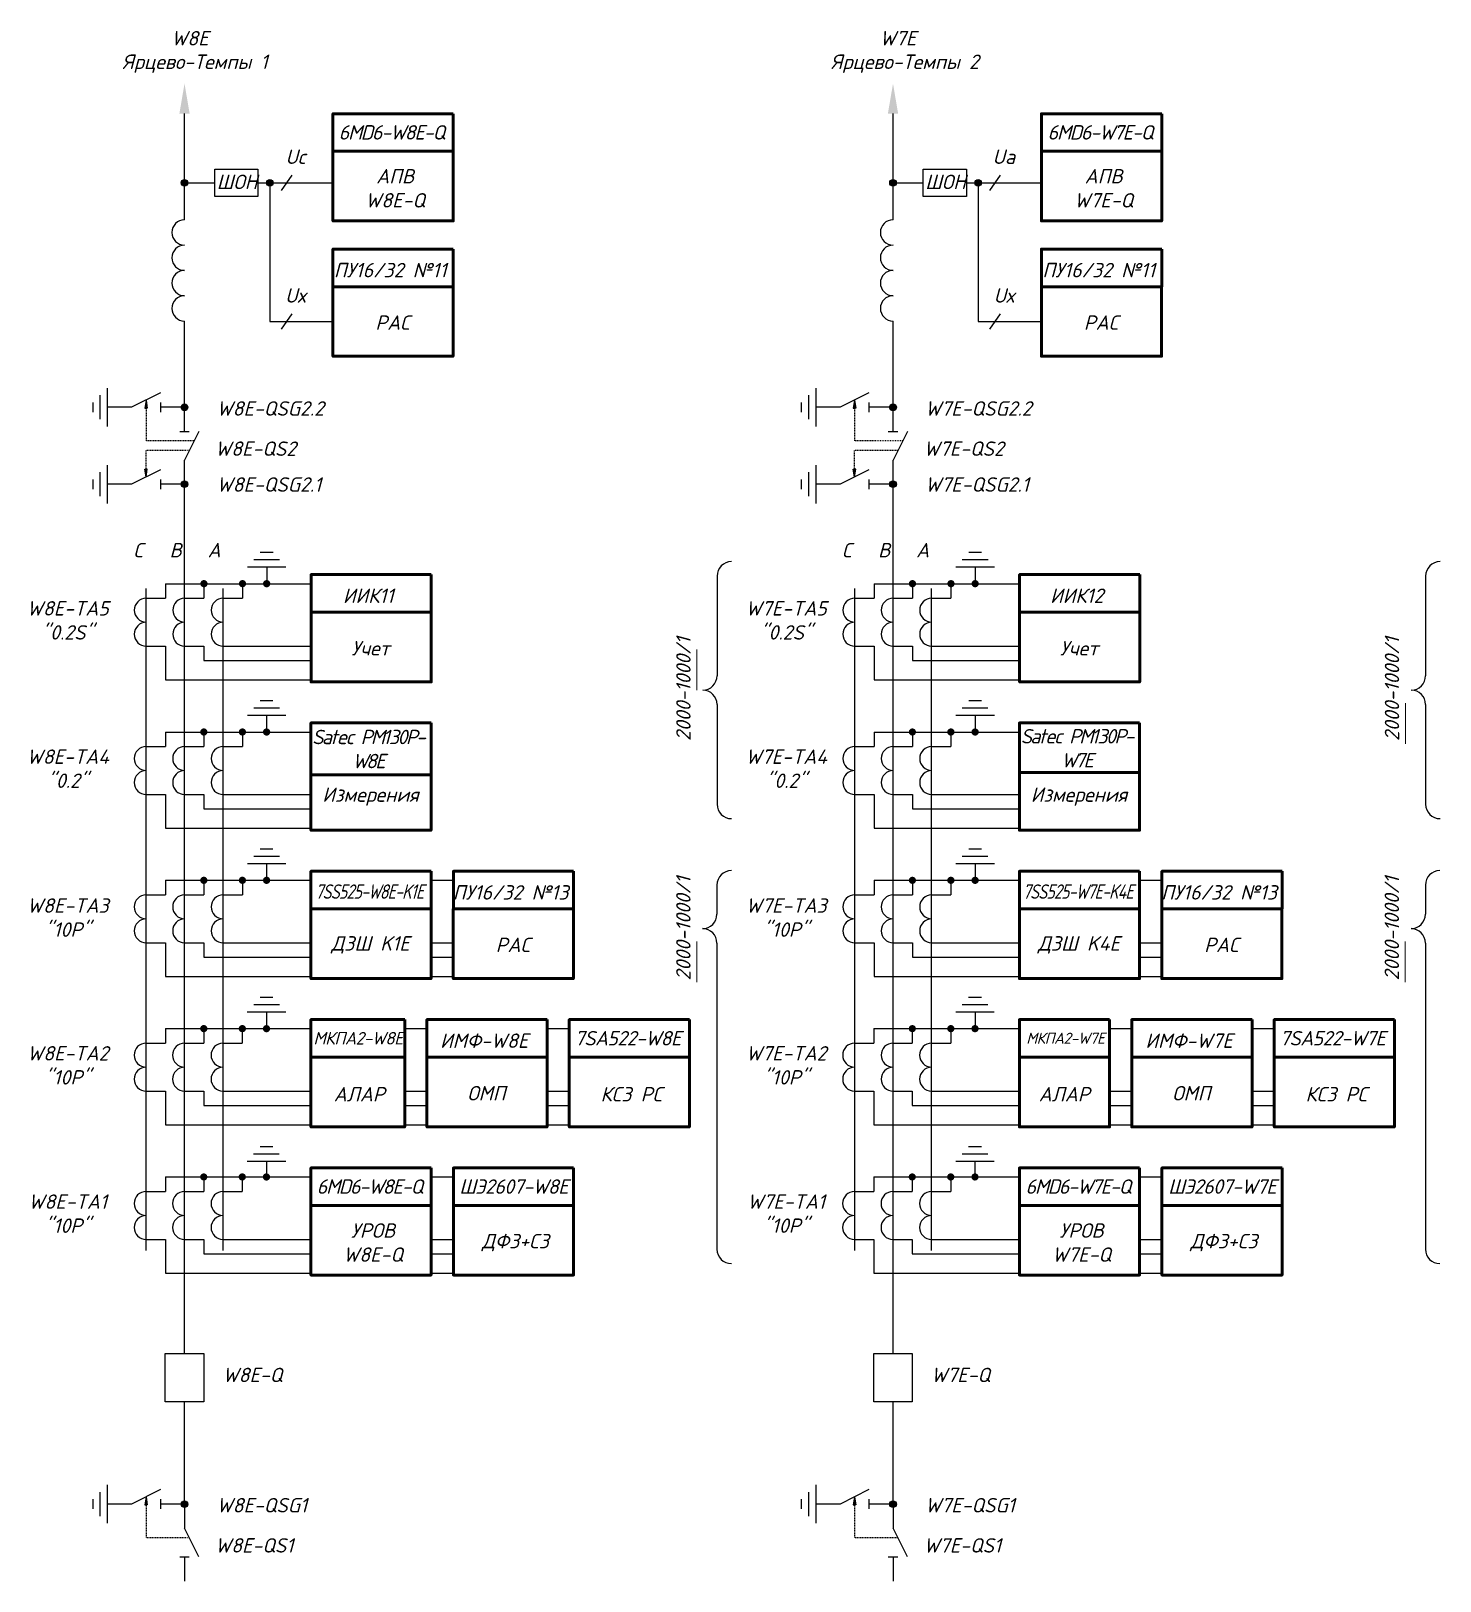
# Model space of a CAD drawing. Header units: millimetres. Extents: x -4534 to -456, y 3875 to 4716.
# Drawn here: x -3668.5 to -3478.1, y 4034.3 to 4243.9 of the extents above; entities that cross this region are included whole.
import ezdxf
from ezdxf.enums import TextEntityAlignment as Align

# ---------------------------------------------------------------- set-up
doc = ezdxf.new("R2010")
doc.units = ezdxf.units.MM
doc.linetypes.add('HIDDEN2', pattern=[0.1875, 0.125, -0.0625])
for name, color, linetype in [('Измерения АСУТП', 80, 'Continuous'), ('пусков-компл', 7, 'Continuous'), ('РАС АСУТП', 50, 'Continuous')]:
    doc.layers.add(name, color=color, linetype=linetype)
doc.styles.add('ГОСТ 3.0', font='isocpeur.ttf', dxfattribs={"oblique": 15, "height": 3})

# ---------------------------------------------------------------- blocks, each defined once
blk = doc.blocks.new('*U35')
for p, q in [((0, 0), (5, 0)), ((11, 3), (5, 0)), ((11, -1), (11, 1)), ((11, 0), (16, 0))]:
    blk.add_line(p, q)
blk = doc.blocks.new('Точка')
h = blk.add_hatch(color=256)
edge = h.paths.add_edge_path()
edge.add_arc((0, 0), 0.691, 0, 360)
blk.add_circle((0, 0), 0.691)
blk = doc.blocks.new('*U33')
for p, q in [((0, 0), (5, 0)), ((11, 3), (5, 0)), ((11, -1), (11, 1)), ((11, 0), (16, 0))]:
    blk.add_line(p, q)
blk = doc.blocks.new('*U24')
for p, q in [((0, 0), (5, 0)), ((11, 3), (5, 0)), ((11, -1), (11, 1)), ((11, 0), (16, 0))]:
    blk.add_line(p, q)
blk = doc.blocks.new('*U25')
for p, q in [((0, 0), (5, 0)), ((11, 3), (5, 0)), ((11, -1), (11, 1)), ((11, 0), (16, 0))]:
    blk.add_line(p, q)

msp = doc.modelspace()

# ---------------------------------------------------------------- hatches: boundary and pattern name
for points in [[(-3653.15, 4192.88), (-3652.98, 4192.88), (-3652.81, 4192.88), (-3652.98, 4193.97)], [(-3557.38, 4192.88), (-3557.21, 4192.88), (-3557.04, 4192.88), (-3557.21, 4193.97)], [(-3652.98, 4183.57), (-3652.81, 4184.65), (-3652.98, 4184.65), (-3653.15, 4184.65)], [(-3557.21, 4183.57), (-3557.04, 4184.65), (-3557.21, 4184.65), (-3557.38, 4184.65)], [(-3653.15, 4044.62), (-3652.98, 4044.62), (-3652.81, 4044.62), (-3652.98, 4045.71)], [(-3557.38, 4044.62), (-3557.21, 4044.62), (-3557.04, 4044.62), (-3557.21, 4045.71)]]:
    msp.add_hatch(color=0).paths.add_polyline_path(points)

# ---------------------------------------------------------------- linework, layer by layer
at = {"color": 0}
for p, q in [((-3647.78, 4218.34), (-3647.78, 4232.71)), ((-3552.01, 4218.34), (-3552.01, 4232.71)), ((-3634.68, 4222.32), (-3633.25, 4224.36)), ((-3538.91, 4222.32), (-3537.48, 4224.36)), ((-3647.78, 4223.34), (-3643.69, 4223.34)), ((-3637.85, 4223.34), (-3627.71, 4223.34)), ((-3552.01, 4223.34), (-3547.92, 4223.34)), ((-3542.08, 4223.34), (-3531.94, 4223.34)), ((-3647.78, 4192.99), (-3647.78, 4204.66)), ((-3552.01, 4192.99), (-3552.01, 4204.66)), ((-3651.03, 4194.94), (-3654.93, 4192.99)), ((-3555.26, 4194.94), (-3559.16, 4192.99)), ((-3654.93, 4192.99), (-3658.18, 4192.99)), ((-3652.98, 4193.97), (-3653.15, 4192.88)), ((-3653.15, 4192.88), (-3652.98, 4192.88)), ((-3652.98, 4193.97), (-3652.81, 4192.88)), ((-3652.81, 4192.88), (-3652.98, 4192.88)), ((-3651.03, 4193.64), (-3651.03, 4192.34)), ((-3647.78, 4192.99), (-3651.03, 4192.99)), ((-3559.16, 4192.99), (-3562.41, 4192.99)), ((-3557.21, 4193.97), (-3557.38, 4192.88)), ((-3557.38, 4192.88), (-3557.21, 4192.88)), ((-3557.21, 4193.97), (-3557.04, 4192.88)), ((-3557.04, 4192.88), (-3557.21, 4192.88)), ((-3555.26, 4193.64), (-3555.26, 4192.34)), ((-3552.01, 4192.99), (-3555.26, 4192.99)), ((-3651.03, 4184.54), (-3654.93, 4182.59)), ((-3652.98, 4183.57), (-3653.15, 4184.65)), ((-3653.15, 4184.65), (-3652.98, 4184.65)), ((-3652.98, 4183.57), (-3652.81, 4184.65)), ((-3652.81, 4184.65), (-3652.98, 4184.65)), ((-3555.26, 4184.54), (-3559.16, 4182.59)), ((-3557.21, 4183.57), (-3557.38, 4184.65)), ((-3557.38, 4184.65), (-3557.21, 4184.65)), ((-3557.21, 4183.57), (-3557.04, 4184.65)), ((-3557.04, 4184.65), (-3557.21, 4184.65)), ((-3654.93, 4182.59), (-3658.18, 4182.59)), ((-3651.03, 4183.24), (-3651.03, 4181.94)), ((-3647.78, 4182.59), (-3651.03, 4182.59)), ((-3647.78, 4065.07), (-3647.78, 4182.59)), ((-3559.16, 4182.59), (-3562.41, 4182.59)), ((-3555.26, 4183.24), (-3555.26, 4181.94)), ((-3552.01, 4182.59), (-3555.26, 4182.59)), ((-3552.01, 4065.07), (-3552.01, 4182.59)), ((-3636.67, 4171.4), (-3636.67, 4169.15)), ((-3540.9, 4171.4), (-3540.9, 4169.15)), ((-3652.95, 4167.2), (-3650.35, 4167.2)), ((-3647.75, 4167.2), (-3645.15, 4167.2)), ((-3642.55, 4167.2), (-3639.95, 4167.2)), ((-3557.18, 4167.2), (-3554.58, 4167.2)), ((-3551.98, 4167.2), (-3549.38, 4167.2)), ((-3546.78, 4167.2), (-3544.18, 4167.2)), ((-3652.95, 4160.7), (-3650.35, 4160.7)), ((-3650.35, 4160.7), (-3650.35, 4156.16)), ((-3647.75, 4160.7), (-3645.15, 4160.7)), ((-3645.15, 4160.7), (-3645.15, 4158.77)), ((-3642.55, 4160.7), (-3630.69, 4160.7)), ((-3557.18, 4160.7), (-3554.58, 4160.7)), ((-3554.58, 4160.7), (-3554.58, 4156.16)), ((-3551.98, 4160.7), (-3549.38, 4160.7)), ((-3549.38, 4160.7), (-3549.38, 4158.77)), ((-3546.78, 4160.7), (-3534.92, 4160.7)), ((-3650.35, 4156.16), (-3630.69, 4156.16)), ((-3554.58, 4156.16), (-3534.92, 4156.16)), ((-3636.68, 4151.35), (-3636.68, 4149.1)), ((-3540.91, 4151.35), (-3540.91, 4149.1)), ((-3652.96, 4147.15), (-3650.36, 4147.15)), ((-3647.76, 4147.15), (-3645.16, 4147.15)), ((-3642.56, 4147.15), (-3639.96, 4147.15)), ((-3557.18, 4147.15), (-3554.58, 4147.15)), ((-3551.99, 4147.15), (-3549.39, 4147.15)), ((-3546.78, 4147.15), (-3544.18, 4147.15)), ((-3652.96, 4140.65), (-3650.36, 4140.65)), ((-3650.36, 4140.65), (-3650.36, 4136.11)), ((-3647.76, 4140.65), (-3645.16, 4140.65)), ((-3645.16, 4140.65), (-3645.16, 4138.72)), ((-3642.56, 4140.65), (-3630.7, 4140.65)), ((-3557.18, 4140.65), (-3554.58, 4140.65)), ((-3554.58, 4140.65), (-3554.58, 4136.11)), ((-3551.99, 4140.65), (-3549.39, 4140.65)), ((-3549.39, 4140.65), (-3549.39, 4138.72)), ((-3546.78, 4140.65), (-3534.93, 4140.65)), ((-3650.36, 4136.11), (-3630.7, 4136.11)), ((-3554.58, 4136.11), (-3534.93, 4136.11)), ((-3636.68, 4131.3), (-3636.68, 4129.05)), ((-3540.91, 4131.3), (-3540.91, 4129.05)), ((-3652.96, 4127.1), (-3650.36, 4127.1)), ((-3647.76, 4127.1), (-3645.16, 4127.1)), ((-3642.56, 4127.1), (-3639.96, 4127.1)), ((-3557.18, 4127.1), (-3554.58, 4127.1)), ((-3551.99, 4127.1), (-3549.39, 4127.1)), ((-3546.78, 4127.1), (-3544.18, 4127.1)), ((-3652.96, 4120.6), (-3650.36, 4120.6)), ((-3650.36, 4120.6), (-3650.36, 4116.06)), ((-3647.76, 4120.6), (-3645.16, 4120.6)), ((-3645.16, 4120.6), (-3645.16, 4118.67)), ((-3642.56, 4120.6), (-3630.7, 4120.6)), ((-3557.18, 4120.6), (-3554.58, 4120.6)), ((-3554.58, 4120.6), (-3554.58, 4116.06)), ((-3551.99, 4120.6), (-3549.39, 4120.6)), ((-3549.39, 4120.6), (-3549.39, 4118.67)), ((-3546.78, 4120.6), (-3534.93, 4120.6)), ((-3650.36, 4116.06), (-3630.7, 4116.06)), ((-3554.58, 4116.06), (-3534.93, 4116.06)), ((-3636.69, 4111.25), (-3636.69, 4109)), ((-3540.92, 4111.25), (-3540.92, 4109)), ((-3618.02, 4109), (-3615.02, 4109)), ((-3598.77, 4109), (-3595.77, 4109)), ((-3522.73, 4109), (-3519.73, 4109)), ((-3503.48, 4109), (-3500.48, 4109)), ((-3652.97, 4107.05), (-3650.37, 4107.05)), ((-3647.77, 4107.05), (-3645.17, 4107.05)), ((-3642.57, 4107.05), (-3639.97, 4107.05)), ((-3557.19, 4107.05), (-3554.59, 4107.05)), ((-3552, 4107.05), (-3549.4, 4107.05)), ((-3546.79, 4107.05), (-3544.19, 4107.05)), ((-3652.97, 4100.55), (-3650.37, 4100.55)), ((-3650.37, 4100.55), (-3650.37, 4096.01)), ((-3647.77, 4100.55), (-3645.17, 4100.55)), ((-3645.17, 4100.55), (-3645.17, 4098.62)), ((-3642.57, 4100.55), (-3630.71, 4100.55)), ((-3618.02, 4100.55), (-3615.02, 4100.55)), ((-3598.77, 4100.55), (-3595.77, 4100.55)), ((-3557.19, 4100.55), (-3554.59, 4100.55)), ((-3554.59, 4100.55), (-3554.59, 4096.01)), ((-3552, 4100.55), (-3549.4, 4100.55)), ((-3549.4, 4100.55), (-3549.4, 4098.62)), ((-3546.79, 4100.55), (-3534.93, 4100.55)), ((-3522.73, 4100.55), (-3519.73, 4100.55)), ((-3503.48, 4100.55), (-3500.48, 4100.55)), ((-3618.02, 4098.62), (-3615.02, 4098.62)), ((-3598.77, 4098.62), (-3595.77, 4098.62)), ((-3522.73, 4098.62), (-3519.73, 4098.62)), ((-3503.48, 4098.62), (-3500.48, 4098.62)), ((-3650.37, 4096.01), (-3630.71, 4096.01)), ((-3618.02, 4096.01), (-3615.02, 4096.01)), ((-3598.77, 4096.01), (-3595.77, 4096.01)), ((-3554.59, 4096.01), (-3534.93, 4096.01)), ((-3522.73, 4096.01), (-3519.73, 4096.01)), ((-3503.48, 4096.01), (-3500.48, 4096.01)), ((-3636.7, 4091.06), (-3636.7, 4088.95)), ((-3540.93, 4091.06), (-3540.93, 4088.95)), ((-3614.44, 4088.95), (-3611.44, 4088.95)), ((-3518.67, 4088.95), (-3515.67, 4088.95)), ((-3652.97, 4087), (-3650.37, 4087)), ((-3647.78, 4087), (-3645.18, 4087)), ((-3642.57, 4087), (-3639.97, 4087)), ((-3557.2, 4087), (-3554.6, 4087)), ((-3552.01, 4087), (-3549.41, 4087)), ((-3546.8, 4087), (-3544.2, 4087)), ((-3652.97, 4080.5), (-3650.37, 4080.5)), ((-3650.37, 4080.5), (-3650.37, 4075.96)), ((-3647.78, 4080.5), (-3645.18, 4080.5)), ((-3645.18, 4080.5), (-3645.18, 4078.57)), ((-3642.57, 4080.5), (-3630.71, 4080.5)), ((-3614.44, 4080.5), (-3611.44, 4080.5)), ((-3557.2, 4080.5), (-3554.6, 4080.5)), ((-3554.6, 4080.5), (-3554.6, 4075.96)), ((-3552.01, 4080.5), (-3549.41, 4080.5)), ((-3549.41, 4080.5), (-3549.41, 4078.57)), ((-3546.8, 4080.5), (-3534.94, 4080.5)), ((-3518.67, 4080.5), (-3515.67, 4080.5)), ((-3614.44, 4078.57), (-3611.44, 4078.57)), ((-3518.67, 4078.57), (-3515.67, 4078.57)), ((-3650.37, 4075.96), (-3630.71, 4075.96)), ((-3614.44, 4075.96), (-3611.44, 4075.96)), ((-3554.6, 4075.96), (-3534.94, 4075.96)), ((-3518.67, 4075.96), (-3515.67, 4075.96)), ((-3650.38, 4065.07), (-3645.18, 4065.07)), ((-3650.38, 4058.57), (-3650.38, 4065.07)), ((-3645.18, 4065.07), (-3645.18, 4058.57)), ((-3554.61, 4065.07), (-3549.41, 4065.07)), ((-3554.61, 4058.57), (-3554.61, 4065.07)), ((-3549.41, 4065.07), (-3549.41, 4058.57)), ((-3645.18, 4058.57), (-3650.38, 4058.57)), ((-3647.78, 4044.73), (-3647.78, 4058.57)), ((-3549.41, 4058.57), (-3554.61, 4058.57)), ((-3552.01, 4044.73), (-3552.01, 4058.57)), ((-3651.03, 4046.68), (-3654.93, 4044.73)), ((-3555.26, 4046.68), (-3559.16, 4044.73)), ((-3654.93, 4044.73), (-3658.18, 4044.73)), ((-3652.98, 4045.71), (-3653.15, 4044.62)), ((-3653.15, 4044.62), (-3652.98, 4044.62)), ((-3652.98, 4045.71), (-3652.81, 4044.62)), ((-3652.81, 4044.62), (-3652.98, 4044.62)), ((-3651.03, 4045.38), (-3651.03, 4044.08)), ((-3647.78, 4044.73), (-3651.03, 4044.73)), ((-3559.16, 4044.73), (-3562.41, 4044.73)), ((-3557.21, 4045.71), (-3557.38, 4044.62)), ((-3557.38, 4044.62), (-3557.21, 4044.62)), ((-3557.21, 4045.71), (-3557.04, 4044.62)), ((-3557.04, 4044.62), (-3557.21, 4044.62)), ((-3555.26, 4045.38), (-3555.26, 4044.08)), ((-3552.01, 4044.73), (-3555.26, 4044.73))]:
    msp.add_line(p, q, dxfattribs=at)
at = {"color": 0, "lineweight": 25, "ltscale": 0.25}
for p, q in [((-3658.18, 4190.39), (-3658.18, 4195.59)), ((-3562.41, 4190.39), (-3562.41, 4195.59)), ((-3660.13, 4192.34), (-3660.13, 4193.64)), ((-3659.16, 4191.37), (-3659.16, 4194.62)), ((-3564.36, 4192.34), (-3564.36, 4193.64)), ((-3563.38, 4191.37), (-3563.38, 4194.62)), ((-3658.18, 4179.99), (-3658.18, 4185.19)), ((-3562.41, 4179.99), (-3562.41, 4185.19)), ((-3660.13, 4181.94), (-3660.13, 4183.24)), ((-3659.16, 4180.97), (-3659.16, 4184.22)), ((-3564.36, 4181.94), (-3564.36, 4183.24)), ((-3563.38, 4180.97), (-3563.38, 4184.22)), ((-3659.16, 4043.11), (-3659.16, 4046.36)), ((-3658.18, 4042.13), (-3658.18, 4047.33)), ((-3563.38, 4043.11), (-3563.38, 4046.36)), ((-3562.41, 4042.13), (-3562.41, 4047.33)), ((-3660.13, 4044.08), (-3660.13, 4045.38)), ((-3564.36, 4044.08), (-3564.36, 4045.38))]:
    msp.add_line(p, q, dxfattribs=at)
at = {"color": 0, "linetype": 'HIDDEN2'}
for p, q in [((-3652.98, 4192.88), (-3652.98, 4188.44)), ((-3557.21, 4192.88), (-3557.21, 4188.44)), ((-3646.48, 4188.44), (-3652.98, 4188.44)), ((-3652.98, 4184.65), (-3652.98, 4187.14)), ((-3647.13, 4187.14), (-3652.98, 4187.14)), ((-3550.71, 4188.44), (-3557.21, 4188.44)), ((-3557.21, 4184.65), (-3557.21, 4187.14)), ((-3551.36, 4187.14), (-3557.21, 4187.14)), ((-3652.98, 4044.62), (-3652.98, 4040.18)), ((-3557.21, 4044.62), (-3557.21, 4040.18)), ((-3647.13, 4040.18), (-3652.98, 4040.18)), ((-3551.36, 4040.18), (-3557.21, 4040.18))]:
    msp.add_line(p, q, dxfattribs=at)
at = {"color": 0, "ltscale": 0.25}
for p, q in [((-3634.94, 4172.37), (-3638.41, 4172.37)), ((-3635.81, 4173.35), (-3637.54, 4173.35)), ((-3539.17, 4172.37), (-3542.64, 4172.37)), ((-3540.04, 4173.35), (-3541.77, 4173.35)), ((-3634.07, 4171.4), (-3639.27, 4171.4)), ((-3575.79, 4170.18), (-3575.79, 4156.71)), ((-3538.3, 4171.4), (-3543.5, 4171.4)), ((-3480.02, 4170.18), (-3480.02, 4156.71)), ((-3652.97, 4079.03), (-3652.97, 4168.51)), ((-3650.35, 4169.15), (-3650.35, 4167.2)), ((-3650.35, 4169.15), (-3630.69, 4169.15)), ((-3645.15, 4169.15), (-3645.15, 4167.2)), ((-3642.57, 4079.03), (-3642.57, 4168.51)), ((-3639.95, 4169.15), (-3639.95, 4167.2)), ((-3557.19, 4079.03), (-3557.19, 4168.51)), ((-3554.58, 4169.15), (-3554.58, 4167.2)), ((-3554.58, 4169.15), (-3534.92, 4169.15)), ((-3549.38, 4169.15), (-3549.38, 4167.2)), ((-3546.79, 4079.03), (-3546.79, 4168.51)), ((-3544.18, 4169.15), (-3544.18, 4167.2)), ((-3645.15, 4158.77), (-3630.69, 4158.77)), ((-3549.38, 4158.77), (-3534.92, 4158.77)), ((-3635.82, 4153.3), (-3637.55, 4153.3)), ((-3540.05, 4153.3), (-3541.78, 4153.3)), ((-3634.08, 4151.35), (-3639.28, 4151.35)), ((-3634.95, 4152.32), (-3638.42, 4152.32)), ((-3575.79, 4152.81), (-3575.79, 4139.34)), ((-3538.31, 4151.35), (-3543.51, 4151.35)), ((-3539.18, 4152.32), (-3542.65, 4152.32)), ((-3480.02, 4152.81), (-3480.02, 4139.34)), ((-3650.36, 4149.1), (-3650.36, 4147.15)), ((-3650.36, 4149.1), (-3630.7, 4149.1)), ((-3645.16, 4149.1), (-3645.16, 4147.15)), ((-3639.96, 4149.1), (-3639.96, 4147.15)), ((-3554.58, 4149.1), (-3554.58, 4147.15)), ((-3554.58, 4149.1), (-3534.93, 4149.1)), ((-3549.39, 4149.1), (-3549.39, 4147.15)), ((-3544.18, 4149.1), (-3544.18, 4147.15)), ((-3645.16, 4138.72), (-3630.7, 4138.72)), ((-3549.39, 4138.72), (-3534.93, 4138.72)), ((-3634.95, 4132.28), (-3638.42, 4132.28)), ((-3635.82, 4133.25), (-3637.55, 4133.25)), ((-3539.18, 4132.28), (-3542.65, 4132.28)), ((-3540.05, 4133.25), (-3541.78, 4133.25)), ((-3634.08, 4131.3), (-3639.28, 4131.3)), ((-3538.31, 4131.3), (-3543.51, 4131.3)), ((-3650.36, 4129.05), (-3650.36, 4127.1)), ((-3650.36, 4129.05), (-3630.7, 4129.05)), ((-3645.16, 4129.05), (-3645.16, 4127.1)), ((-3639.96, 4129.05), (-3639.96, 4127.1)), ((-3575.81, 4128.41), (-3575.81, 4124.47)), ((-3554.58, 4129.05), (-3554.58, 4127.1)), ((-3554.58, 4129.05), (-3534.93, 4129.05)), ((-3549.39, 4129.05), (-3549.39, 4127.1)), ((-3544.18, 4129.05), (-3544.18, 4127.1)), ((-3480.04, 4128.41), (-3480.04, 4124.47)), ((-3575.81, 4120.57), (-3575.81, 4079.19)), ((-3480.04, 4120.57), (-3480.04, 4079.19)), ((-3645.16, 4118.67), (-3630.7, 4118.67)), ((-3549.39, 4118.67), (-3534.93, 4118.67)), ((-3635.83, 4113.2), (-3637.56, 4113.2)), ((-3540.05, 4113.2), (-3541.79, 4113.2)), ((-3634.09, 4111.25), (-3639.29, 4111.25)), ((-3634.96, 4112.23), (-3638.43, 4112.23)), ((-3538.32, 4111.25), (-3543.52, 4111.25)), ((-3539.19, 4112.23), (-3542.65, 4112.23)), ((-3650.37, 4109), (-3650.37, 4107.05)), ((-3650.37, 4109), (-3630.71, 4109)), ((-3645.17, 4109), (-3645.17, 4107.05)), ((-3639.97, 4109), (-3639.97, 4107.05)), ((-3554.59, 4109), (-3554.59, 4107.05)), ((-3554.59, 4109), (-3534.93, 4109)), ((-3549.4, 4109), (-3549.4, 4107.05)), ((-3544.19, 4109), (-3544.19, 4107.05)), ((-3645.17, 4098.62), (-3630.71, 4098.62)), ((-3549.4, 4098.62), (-3534.93, 4098.62)), ((-3635.84, 4093.01), (-3637.57, 4093.01)), ((-3540.06, 4093.01), (-3541.8, 4093.01)), ((-3634.1, 4091.06), (-3639.3, 4091.06)), ((-3634.97, 4092.04), (-3638.44, 4092.04)), ((-3538.33, 4091.06), (-3543.53, 4091.06)), ((-3539.2, 4092.04), (-3542.66, 4092.04)), ((-3650.37, 4088.95), (-3650.37, 4087)), ((-3650.37, 4088.95), (-3630.71, 4088.95)), ((-3645.18, 4088.95), (-3645.18, 4087)), ((-3639.97, 4088.95), (-3639.97, 4087)), ((-3554.6, 4088.95), (-3554.6, 4087)), ((-3554.6, 4088.95), (-3534.94, 4088.95)), ((-3549.41, 4088.95), (-3549.41, 4087)), ((-3544.2, 4088.95), (-3544.2, 4087)), ((-3645.18, 4078.57), (-3630.71, 4078.57)), ((-3549.41, 4078.57), (-3534.94, 4078.57))]:
    msp.add_line(p, q, dxfattribs=at)
at = {"color": 0, "lineweight": 20}
for p, q in [((-3578.52, 4160.27), (-3578.52, 4154.77)), ((-3482.75, 4153), (-3482.75, 4147.5)), ((-3578.54, 4120.77), (-3578.54, 4115.27)), ((-3482.76, 4120.77), (-3482.76, 4115.27))]:
    msp.add_line(p, q, dxfattribs=at)
at = {"color": 0, "lineweight": 50, "ltscale": 0.25}
for points in [[(-3611.46, 4232.68), (-3627.71, 4232.68), (-3627.71, 4227.6), (-3611.46, 4227.6)], [(-3515.69, 4232.68), (-3531.94, 4232.68), (-3531.94, 4227.6), (-3515.69, 4227.6)], [(-3611.46, 4227.6), (-3627.71, 4227.6), (-3627.71, 4218.19), (-3611.46, 4218.19)], [(-3515.69, 4227.6), (-3531.94, 4227.6), (-3531.94, 4218.19), (-3515.69, 4218.19)], [(-3614.43, 4170.37), (-3630.68, 4170.37), (-3630.68, 4165.29), (-3614.43, 4165.29)], [(-3518.66, 4170.37), (-3534.91, 4170.37), (-3534.91, 4165.29), (-3518.66, 4165.29)], [(-3614.43, 4165.29), (-3630.68, 4165.29), (-3630.68, 4155.87), (-3614.43, 4155.87)], [(-3518.66, 4165.29), (-3534.91, 4165.29), (-3534.91, 4155.87), (-3518.66, 4155.87)], [(-3614.44, 4130.27), (-3630.69, 4130.27), (-3630.69, 4125.19), (-3614.44, 4125.19)], [(-3518.67, 4130.27), (-3534.92, 4130.27), (-3534.92, 4125.19), (-3518.67, 4125.19)], [(-3614.44, 4125.19), (-3630.69, 4125.19), (-3630.69, 4115.77), (-3614.44, 4115.77)], [(-3518.67, 4125.19), (-3534.92, 4125.19), (-3534.92, 4115.77), (-3518.67, 4115.77)], [(-3618.02, 4110.22), (-3630.69, 4110.22), (-3630.69, 4105.14), (-3618.02, 4105.14)], [(-3598.77, 4110.22), (-3615.02, 4110.22), (-3615.02, 4105.14), (-3598.77, 4105.14)], [(-3579.52, 4110.22), (-3595.77, 4110.22), (-3595.77, 4105.14), (-3579.52, 4105.14)], [(-3522.73, 4110.22), (-3534.92, 4110.22), (-3534.92, 4105.14), (-3522.73, 4105.14)], [(-3503.48, 4110.22), (-3519.73, 4110.22), (-3519.73, 4105.14), (-3503.48, 4105.14)], [(-3484.23, 4110.22), (-3500.48, 4110.22), (-3500.48, 4105.14), (-3484.23, 4105.14)], [(-3618.02, 4105.14), (-3630.69, 4105.14), (-3630.69, 4095.72), (-3618.02, 4095.72)], [(-3598.77, 4105.14), (-3615.02, 4105.14), (-3615.02, 4095.72), (-3598.77, 4095.72)], [(-3579.52, 4105.14), (-3595.77, 4105.14), (-3595.77, 4095.72), (-3579.52, 4095.72)], [(-3522.73, 4105.14), (-3534.92, 4105.14), (-3534.92, 4095.72), (-3522.73, 4095.72)], [(-3503.48, 4105.14), (-3519.73, 4105.14), (-3519.73, 4095.72), (-3503.48, 4095.72)], [(-3484.23, 4105.14), (-3500.48, 4105.14), (-3500.48, 4095.72), (-3484.23, 4095.72)], [(-3614.44, 4090.17), (-3630.69, 4090.17), (-3630.69, 4085.09), (-3614.44, 4085.09)], [(-3595.19, 4090.17), (-3611.44, 4090.17), (-3611.44, 4085.09), (-3595.19, 4085.09)], [(-3518.67, 4090.17), (-3534.92, 4090.17), (-3534.92, 4085.09), (-3518.67, 4085.09)], [(-3499.42, 4090.17), (-3515.67, 4090.17), (-3515.67, 4085.09), (-3499.42, 4085.09)], [(-3614.44, 4085.09), (-3630.69, 4085.09), (-3630.69, 4075.68), (-3614.44, 4075.68)], [(-3595.19, 4085.09), (-3611.44, 4085.09), (-3611.44, 4075.68), (-3595.19, 4075.68)], [(-3518.67, 4085.09), (-3534.92, 4085.09), (-3534.92, 4075.68), (-3518.67, 4075.68)], [(-3499.42, 4085.09), (-3515.67, 4085.09), (-3515.67, 4075.68), (-3499.42, 4075.68)]]:
    msp.add_lwpolyline(points, close=True, dxfattribs=at)
at = {"color": 0}
for points in [[(-3643.69, 4225.17), (-3637.85, 4225.17), (-3637.85, 4221.51), (-3643.69, 4221.51)], [(-3547.92, 4225.17), (-3542.08, 4225.17), (-3542.08, 4221.51), (-3547.92, 4221.51)]]:
    msp.add_lwpolyline(points, close=True, dxfattribs=at)
at = {"color": 0, "ltscale": 0.25, "const_width": 0.487}
for points in [[(-3645.4, 4169.15, 1), (-3644.91, 4169.15, 1)], [(-3640.19, 4169.15, 1), (-3639.7, 4169.15, 1)], [(-3636.92, 4169.15, 1), (-3636.43, 4169.15, 1)], [(-3549.63, 4169.15, 1), (-3549.14, 4169.15, 1)], [(-3544.42, 4169.15, 1), (-3543.93, 4169.15, 1)], [(-3541.15, 4169.15, 1), (-3540.66, 4169.15, 1)], [(-3645.41, 4149.1, 1), (-3644.92, 4149.1, 1)], [(-3640.2, 4149.1, 1), (-3639.71, 4149.1, 1)], [(-3636.93, 4149.1, 1), (-3636.44, 4149.1, 1)], [(-3549.63, 4149.1, 1), (-3549.15, 4149.1, 1)], [(-3544.43, 4149.1, 1), (-3543.94, 4149.1, 1)], [(-3541.16, 4149.1, 1), (-3540.67, 4149.1, 1)], [(-3645.41, 4129.05, 1), (-3644.92, 4129.05, 1)], [(-3640.2, 4129.05, 1), (-3639.71, 4129.05, 1)], [(-3636.93, 4129.05, 1), (-3636.44, 4129.05, 1)], [(-3549.63, 4129.05, 1), (-3549.15, 4129.05, 1)], [(-3544.43, 4129.05, 1), (-3543.94, 4129.05, 1)], [(-3541.16, 4129.05, 1), (-3540.67, 4129.05, 1)], [(-3645.42, 4109, 1), (-3644.93, 4109, 1)], [(-3640.21, 4109, 1), (-3639.72, 4109, 1)], [(-3636.94, 4109, 1), (-3636.45, 4109, 1)], [(-3549.64, 4109, 1), (-3549.16, 4109, 1)], [(-3544.44, 4109, 1), (-3543.95, 4109, 1)], [(-3541.17, 4109, 1), (-3540.68, 4109, 1)], [(-3645.42, 4088.95, 1), (-3644.94, 4088.95, 1)], [(-3640.22, 4088.95, 1), (-3639.73, 4088.95, 1)], [(-3636.95, 4088.95, 1), (-3636.46, 4088.95, 1)], [(-3549.65, 4088.95, 1), (-3549.17, 4088.95, 1)], [(-3544.45, 4088.95, 1), (-3543.96, 4088.95, 1)], [(-3541.17, 4088.95, 1), (-3540.69, 4088.95, 1)]]:
    msp.add_lwpolyline(points, format="xyb", close=True, dxfattribs=at)
at = {"color": 0, "ltscale": 0.25}
for centre, start, end in [((-3573.84, 4170.18), 90, 180), ((-3478.07, 4170.18), 90, 180), ((-3577.74, 4156.71), 270, 0), ((-3481.97, 4156.71), 270, 0), ((-3577.74, 4152.81), 0, 90), ((-3481.97, 4152.81), 0, 90), ((-3573.84, 4139.34), 180, 270), ((-3478.07, 4139.34), 180, 270), ((-3573.86, 4128.41), 90, 180), ((-3478.09, 4128.41), 90, 180), ((-3577.76, 4124.47), 270, 0), ((-3481.99, 4124.47), 270, 0), ((-3577.76, 4120.57), 0, 90), ((-3481.99, 4120.57), 0, 90), ((-3573.86, 4079.19), 180, 270), ((-3478.09, 4079.19), 180, 270)]:
    msp.add_arc(centre, 1.95, start, end, dxfattribs=at)
at = {"color": 0}
for centre in [(-3652.95, 4165.57), (-3647.75, 4165.57), (-3642.55, 4165.57), (-3557.18, 4165.57), (-3551.98, 4165.57), (-3546.78, 4165.57), (-3652.95, 4162.32), (-3647.75, 4162.32), (-3642.55, 4162.32), (-3557.18, 4162.32), (-3551.98, 4162.32), (-3546.78, 4162.32), (-3652.96, 4145.52), (-3647.76, 4145.52), (-3642.56, 4145.52), (-3557.18, 4145.52), (-3551.99, 4145.52), (-3546.78, 4145.52), (-3652.96, 4142.27), (-3647.76, 4142.27), (-3642.56, 4142.27), (-3557.18, 4142.27), (-3551.99, 4142.27), (-3546.78, 4142.27), (-3652.96, 4125.47), (-3647.76, 4125.47), (-3642.56, 4125.47), (-3557.18, 4125.47), (-3551.99, 4125.47), (-3546.78, 4125.47), (-3652.96, 4122.22), (-3647.76, 4122.22), (-3642.56, 4122.22), (-3557.18, 4122.22), (-3551.99, 4122.22), (-3546.78, 4122.22), (-3652.97, 4105.42), (-3647.77, 4105.42), (-3642.57, 4105.42), (-3557.19, 4105.42), (-3552, 4105.42), (-3546.79, 4105.42), (-3652.97, 4102.17), (-3647.77, 4102.17), (-3642.57, 4102.17), (-3557.19, 4102.17), (-3552, 4102.17), (-3546.79, 4102.17), (-3652.97, 4085.37), (-3647.78, 4085.37), (-3642.57, 4085.37), (-3557.2, 4085.37), (-3552.01, 4085.37), (-3546.8, 4085.37), (-3652.97, 4082.12), (-3647.78, 4082.12), (-3642.57, 4082.12), (-3557.2, 4082.12), (-3552.01, 4082.12), (-3546.8, 4082.12)]:
    msp.add_arc(centre, 1.62, 90, 270, dxfattribs=at)
at = {"color": 0, "lineweight": 25}
for points in [[(-3647.78, 4236.75), (-3648.47, 4232.71), (-3647.09, 4232.71)], [(-3552.01, 4236.75), (-3552.7, 4232.71), (-3551.32, 4232.71)]]:
    msp.add_solid(points, dxfattribs=at)
at = {"layer": 'Измерения АСУТП', "color": 0, "lineweight": 50, "ltscale": 0.25}
for points in [[(-3614.44, 4150.32), (-3630.69, 4150.32), (-3630.69, 4143.33), (-3614.44, 4143.33)], [(-3518.67, 4150.32), (-3534.92, 4150.32), (-3534.92, 4143.61), (-3518.67, 4143.61)], [(-3614.44, 4143.33), (-3630.69, 4143.33), (-3630.69, 4135.82), (-3614.44, 4135.82)], [(-3518.67, 4143.61), (-3534.92, 4143.61), (-3534.92, 4135.82), (-3518.67, 4135.82)]]:
    msp.add_lwpolyline(points, close=True, dxfattribs=at)
at = {"layer": 'пусков-компл', "color": 0}
for centre, start, end in [((-3647.78, 4216.63), 90, 180), ((-3552.01, 4216.63), 90, 180), ((-3647.78, 4216.63), 180, 270), ((-3552.01, 4216.63), 180, 270), ((-3647.78, 4213.21), 90, 180), ((-3552.01, 4213.21), 90, 180), ((-3647.78, 4213.21), 180, 270), ((-3552.01, 4213.21), 180, 270), ((-3647.78, 4209.79), 90, 180), ((-3647.78, 4209.79), 180, 270), ((-3552.01, 4209.79), 90, 180), ((-3552.01, 4209.79), 180, 270), ((-3647.78, 4206.37), 90, 180), ((-3552.01, 4206.37), 90, 180), ((-3647.78, 4206.37), 180, 270), ((-3552.01, 4206.37), 180, 270)]:
    msp.add_arc(centre, 1.71, start, end, dxfattribs=at)
at = {"layer": 'РАС АСУТП', "color": 0}
for p, q in [((-3636.26, 4223.34), (-3636.26, 4204.6)), ((-3540.49, 4223.34), (-3540.49, 4204.6)), ((-3634.68, 4203.57), (-3633.25, 4205.62)), ((-3538.91, 4203.57), (-3537.48, 4205.62)), ((-3636.26, 4204.6), (-3627.73, 4204.6)), ((-3540.49, 4204.6), (-3531.96, 4204.6)), ((-3614.44, 4120.6), (-3611.45, 4120.6)), ((-3518.67, 4120.6), (-3515.68, 4120.6)), ((-3614.44, 4116.06), (-3611.45, 4116.06)), ((-3518.67, 4116.06), (-3515.68, 4116.06))]:
    msp.add_line(p, q, dxfattribs=at)
at = {"layer": 'РАС АСУТП', "color": 0, "ltscale": 0.25}
for p, q in [((-3614.44, 4129.05), (-3611.45, 4129.05)), ((-3518.67, 4129.05), (-3515.68, 4129.05)), ((-3614.44, 4118.67), (-3611.45, 4118.67)), ((-3518.67, 4118.67), (-3515.68, 4118.67))]:
    msp.add_line(p, q, dxfattribs=at)
at = {"layer": 'РАС АСУТП', "color": 0, "lineweight": 50, "ltscale": 0.25}
for points in [[(-3611.46, 4214.39), (-3627.71, 4214.39), (-3627.71, 4209.3), (-3611.46, 4209.3)], [(-3515.69, 4214.39), (-3531.94, 4214.39), (-3531.94, 4209.3), (-3515.69, 4209.3)], [(-3611.48, 4209.3), (-3627.73, 4209.3), (-3627.73, 4199.89), (-3611.48, 4199.89)], [(-3515.71, 4209.3), (-3531.96, 4209.3), (-3531.96, 4199.89), (-3515.71, 4199.89)], [(-3595.19, 4130.27), (-3611.44, 4130.27), (-3611.44, 4125.19), (-3595.19, 4125.19)], [(-3499.42, 4130.27), (-3515.67, 4130.27), (-3515.67, 4125.19), (-3499.42, 4125.19)], [(-3595.21, 4125.19), (-3611.46, 4125.19), (-3611.46, 4115.77), (-3595.21, 4115.77)], [(-3499.43, 4125.19), (-3515.68, 4125.19), (-3515.68, 4115.77), (-3499.43, 4115.77)]]:
    msp.add_lwpolyline(points, close=True, dxfattribs=at)

# ---------------------------------------------------------------- block references
at = {"color": 0, "yscale": 0.65, "zscale": 0.65}
for name, p, xscale, rotation in [('Точка', (-3647.78, 4223.34), 0.65, 180), ('Точка', (-3552.01, 4223.34), 0.65, 180), ('*U24', (-3647.78, 4182.59), -0.65, 270), ('Точка', (-3647.78, 4192.99), 0.65, 180), ('*U25', (-3552.01, 4182.59), -0.65, 270), ('Точка', (-3552.01, 4192.99), 0.65, 180), ('Точка', (-3647.78, 4182.59), 0.65, 180), ('Точка', (-3552.01, 4182.59), 0.65, 180), ('*U35', (-3647.78, 4044.73), 0.65, 270), ('Точка', (-3647.78, 4044.73), 0.65, 180), ('*U33', (-3552.01, 4044.73), 0.65, 270), ('Точка', (-3552.01, 4044.73), 0.65, 180)]:
    msp.add_blockref(name, p, dxfattribs=dict(at, xscale=xscale, rotation=rotation))
at = {"layer": 'РАС АСУТП', "color": 0, "xscale": 0.65, "yscale": 0.65, "zscale": 0.65, "rotation": 180}
for p in [(-3636.26, 4223.34), (-3540.49, 4223.34)]:
    msp.add_blockref('Точка', p, dxfattribs=at)

# ---------------------------------------------------------------- texts
at = {"color": 0, "lineweight": 18, "style": 'ГОСТ 3.0', "oblique": 15}
for s, p in [('W8E', (-3649.58, 4241.91)), ('W7E', (-3553.81, 4241.91)), ('Ярцево-Темпы 1', (-3656.16, 4238.73)), ('Ярцево-Темпы 2', (-3560.38, 4238.73)), ('ШОН', (-3643.43, 4222.49)), ('ШОН', (-3547.66, 4222.49))]:
    msp.add_text(s, height=1.95, dxfattribs=at).set_placement(p)
at = {"color": 0, "ltscale": 2, "style": 'ГОСТ 3.0', "oblique": 15}
for s, p in [('Uс', (-3632.81, 4225.89)), ('Uа', (-3537.03, 4225.89))]:
    msp.add_text(s, height=1.95, dxfattribs=at).set_placement(p, align=Align.CENTER)
at = {"color": 0, "style": 'ГОСТ 3.0', "oblique": 15}
for s, p in [('С', (-3654.04, 4173.68)), ('B', (-3648.97, 4173.68)), ('A', (-3643.78, 4173.68)), ('С', (-3558.26, 4173.68)), ('B', (-3553.2, 4173.68)), ('A', (-3548.01, 4173.68))]:
    msp.add_text(s, height=1.95, dxfattribs=at).set_placement(p, align=Align.MIDDLE_CENTER)
for p in [(-3580.34, 4154.9), (-3484.56, 4154.9), (-3580.35, 4122.53), (-3484.58, 4122.53)]:
    msp.add_text('2000-1000/1', height=1.95, rotation=90, dxfattribs=at).set_placement(p, align=Align.MIDDLE_CENTER)
at = {"color": 0, "lineweight": 30, "attachment_point": 5, "style": 'ГОСТ 3.0'}
for s, insert, char_height in [('{\\T0.9;6MD6-W\\C0;8E-Q}', (-3619.83, 4230.16), 1.95), ('{\\T0.9;6MD6-W\\C0;7E-Q}', (-3524.05, 4230.16), 1.95), ('{\\W0.8;\\T0.9;7SS525-W8E-K1E}', (-3622.82, 4127.53), 1.95), ('{\\W0.8;\\T0.9;7SS525-W7E-K4E}', (-3527.05, 4127.53), 1.95), ('{\\T0.95;МКПА2-W8E}', (-3624.32, 4107.7), 1.7), ('ИМФ-W8E', (-3607.28, 4107.37), 1.95), ('{\\T0.95;7SA522-W8E}', (-3587.88, 4107.7), 1.95), ('{\\T0.95;МКПА2-W7E}', (-3528.71, 4107.7), 1.5), ('ИМФ-W7E', (-3511.99, 4107.37), 1.95), ('{\\T0.95;7SA522-W7E}', (-3492.6, 4107.7), 1.95), ('{\\T0.9;6MD6-W8E-Q}', (-3622.8, 4087.65), 1.95), ('{\\T0.95;ШЭ2607-W8E}', (-3603.29, 4087.65), 1.95), ('{\\T0.9;6MD6-W7E-Q}', (-3527.03, 4087.65), 1.95), ('{\\T0.95;ШЭ2607-W7E}', (-3507.52, 4087.65), 1.95)]:
    msp.add_mtext(s, dxfattribs=dict(at, insert=insert, char_height=char_height))
at = {"color": 0, "char_height": 1.95, "attachment_point": 5, "style": 'ГОСТ 3.0'}
for s, insert in [('{\\C0;АПВ\\PW8E-Q}', (-3619.32, 4222.6)), ('{\\C0;АПВ\\PW7E-Q}', (-3523.55, 4222.6)), ('{\\C0;ДЗШ K1E}', (-3622.65, 4120.32)), ('{\\C0;ДЗШ K4E}', (-3526.88, 4120.32)), ('АЛАР', (-3624.17, 4100.13)), ('ОМП', (-3606.97, 4100.27)), ('{\\C0;КСЗ РС}', (-3587.38, 4100.13)), ('АЛАР', (-3528.88, 4100.13)), ('ОМП', (-3511.68, 4100.27)), ('{\\C0;КСЗ РС}', (-3492.09, 4100.13)), ('{\\C0;УРОВ\\P}W8E-Q', (-3622.3, 4080.08)), ('{\\C0;УРОВ\\P}W7E-Q', (-3526.53, 4080.08)), ('{\\C0;ДФЗ+СЗ}', (-3603.05, 4080.08)), ('{\\C0;ДФЗ+СЗ}', (-3507.28, 4080.08))]:
    msp.add_mtext(s, dxfattribs=dict(at, insert=insert))
at = {"color": 0, "lineweight": 18, "char_height": 1.95, "width": 7.2421, "attachment_point": 1, "style": 'ГОСТ 3.0'}
for s, insert in [('W8E-QSG2.2', (-3643.45, 4193.81)), ('W7E-QSG2.2', (-3547.68, 4193.81)), ('W8E-QS2', (-3643.65, 4188.38)), ('W7E-QS2', (-3547.88, 4188.38)), ('W8E-QSG2.1', (-3643.45, 4183.53)), ('W7E-QSG2.1', (-3547.68, 4183.53)), ('W8E-Q', (-3642.64, 4063.16)), ('W7E-Q', (-3546.87, 4063.16)), ('W8E-QSG1', (-3643.45, 4045.55)), ('W7E-QSG1', (-3547.68, 4045.55)), ('W8E-QS1', (-3643.65, 4040.12)), ('W7E-QS1', (-3547.88, 4040.12))]:
    msp.add_mtext(s, dxfattribs=dict(at, insert=insert))
at = {"color": 0, "lineweight": 50, "ltscale": 0.25, "char_height": 1.95, "attachment_point": 5, "style": 'ГОСТ 3.0'}
for s, insert in [('ИИК11', (-3622.94, 4167.52)), ('ИИК12', (-3527.17, 4167.52)), ('Учет', (-3622.63, 4160.42)), ('Учет', (-3526.86, 4160.42))]:
    msp.add_mtext(s, dxfattribs=dict(at, insert=insert))
at = {"color": 0, "ltscale": 2, "char_height": 1.95, "width": 21.6953, "attachment_point": 5, "style": 'ГОСТ 3.0'}
for s, insert in [('W8E-TA5\\P"0.2S"', (-3663.56, 4164.19)), ('W7E-TA5\\P"0.2S"', (-3566.45, 4164.19)), ('W8E-TA4\\P"0.2"', (-3663.55, 4144.14)), ('W7E-TA4\\P"0.2"', (-3566.44, 4144.14)), ('W8E-TA3\\P"10P"', (-3663.56, 4124.01)), ('W7E-TA3\\P"10P"', (-3566.45, 4124.01)), ('W8E-TA2\\P"10P"', (-3663.56, 4104.04)), ('W7E-TA2\\P"10P"', (-3566.45, 4104.04)), ('W8E-TA1\\P"10P"', (-3663.57, 4083.99)), ('W7E-TA1\\P"10P"', (-3566.46, 4083.99))]:
    msp.add_mtext(s, dxfattribs=dict(at, insert=insert))
at = {"layer": 'Измерения АСУТП', "color": 0, "lineweight": 30, "char_height": 1.95, "attachment_point": 5, "style": 'ГОСТ 3.0'}
for s, insert in [('{\\T0.8;Satec PM130P-\\PW8E}', (-3622.95, 4146.8)), ('{\\T0.8;Satec PM130P-\\PW7E}', (-3527.18, 4146.9))]:
    msp.add_mtext(s, dxfattribs=dict(at, insert=insert))
at = {"layer": 'Измерения АСУТП', "color": 0, "char_height": 1.95, "attachment_point": 5, "style": 'ГОСТ 3.0'}
for insert in [(-3622.64, 4140.37), (-3526.87, 4140.37)]:
    msp.add_mtext('Измерения', dxfattribs=dict(at, insert=insert))
at = {"layer": 'РАС АСУТП', "color": 0, "ltscale": 2, "style": 'ГОСТ 3.0', "oblique": 15}
for p in [(-3632.81, 4207.14), (-3537.03, 4207.14)]:
    msp.add_text('Uх', height=1.95, dxfattribs=at).set_placement(p, align=Align.CENTER)
at = {"layer": 'РАС АСУТП', "color": 0, "lineweight": 30, "char_height": 1.95, "attachment_point": 5, "style": 'ГОСТ 3.0'}
for s, insert in [('ПУ16/32 №11', (-3619.97, 4211.54)), ('ПУ16/32 №11', (-3524.2, 4211.54)), ('ПУ16/32 №13', (-3603.7, 4127.42)), ('ПУ16/32 №13', (-3507.93, 4127.42))]:
    msp.add_mtext(s, dxfattribs=dict(at, insert=insert))
at = {"layer": 'РАС АСУТП', "color": 0, "char_height": 1.95, "attachment_point": 5, "style": 'ГОСТ 3.0'}
for insert in [(-3619.66, 4204.44), (-3523.89, 4204.44), (-3603.39, 4120.32), (-3507.62, 4120.32)]:
    msp.add_mtext('РАС', dxfattribs=dict(at, insert=insert))

doc.saveas('drawing.dxf')
